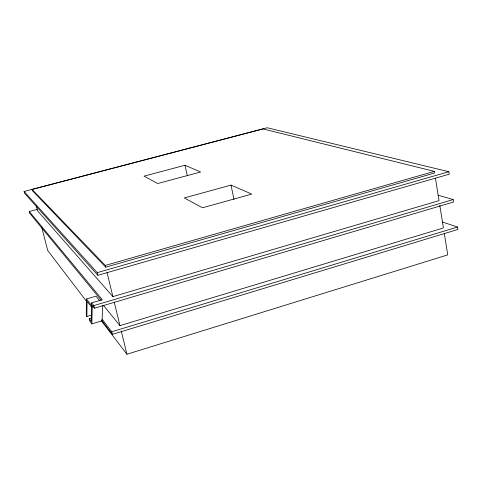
<?xml version="1.0" encoding="UTF-8"?>
<svg xmlns="http://www.w3.org/2000/svg" width="482" height="482" viewBox="0 0 482 482"><rect width="100%" height="100%" fill="white"/><g stroke="black" fill="none" stroke-linecap="round" stroke-linejoin="round"><path stroke-width="0.72" d="M99.732 300.804L95.966 296.189L86.477 298.967L86.284 315.71L86.856 316.499L91.791 315.035M86.856 316.499L87.049 301.274L91.935 307.649M37.271 209.387L29.275 211.52L102.298 299.72L91.646 302.853L91.219 321.416L89.212 318.662L91.237 318.06M442.53 222.033L457.52 227.052L457.9 229.456L112.378 334.345L102.027 320.825L91.833 323.88L92.291 305.443L94.43 308.209L453.586 202.006L453.207 199.572L438.024 195.18M102.027 320.825L102.793 305.251M101.473 320.916L126.917 354.24L447.754 254.888L444.277 233.228M103.497 305.425L119.958 325.627L443.428 227.95L439.789 205.278M102.106 319.259L111.752 331.773L457.52 227.052M36.252 205.832L37.524 210.779L112.896 296.605L439.048 200.663L435.481 178.436M91.646 302.853L93.785 305.6L453.207 199.572M24.1 191.475L97.225 272.649L448.826 171.725L449.218 174.195L97.876 275.294L24.558 193.246L24.1 191.475L267.233 127.76L448.826 171.725M32.053 189.432L105.311 265.425L434.348 171.381L434.613 173.02L105.733 267.173L32.36 190.625L32.053 189.432L263.003 128.917L434.348 171.381M231.005 185.112L184.293 197.933L202.494 207.79L251.761 194.083L231.005 185.112L233.993 199.434M185.016 165.248L144.058 176.141L157.71 183.54L200.639 171.996L185.016 165.248L187.311 175.737M101.268 300.274L29.733 213.279L29.275 211.52M86.477 298.967L91.984 306.118M86.332 301.093L47.706 250.513L41.832 227.594M91.833 323.88L89.827 321.102L89.212 318.662M93.785 305.6L94.43 308.209M97.225 272.649L97.876 275.294M111.752 331.773L112.378 334.345M105.311 265.425L105.733 267.173M107.076 272.685L112.896 296.605M114.216 302.039L119.958 325.627M121.277 331.062L126.917 354.24"/></g></svg>
